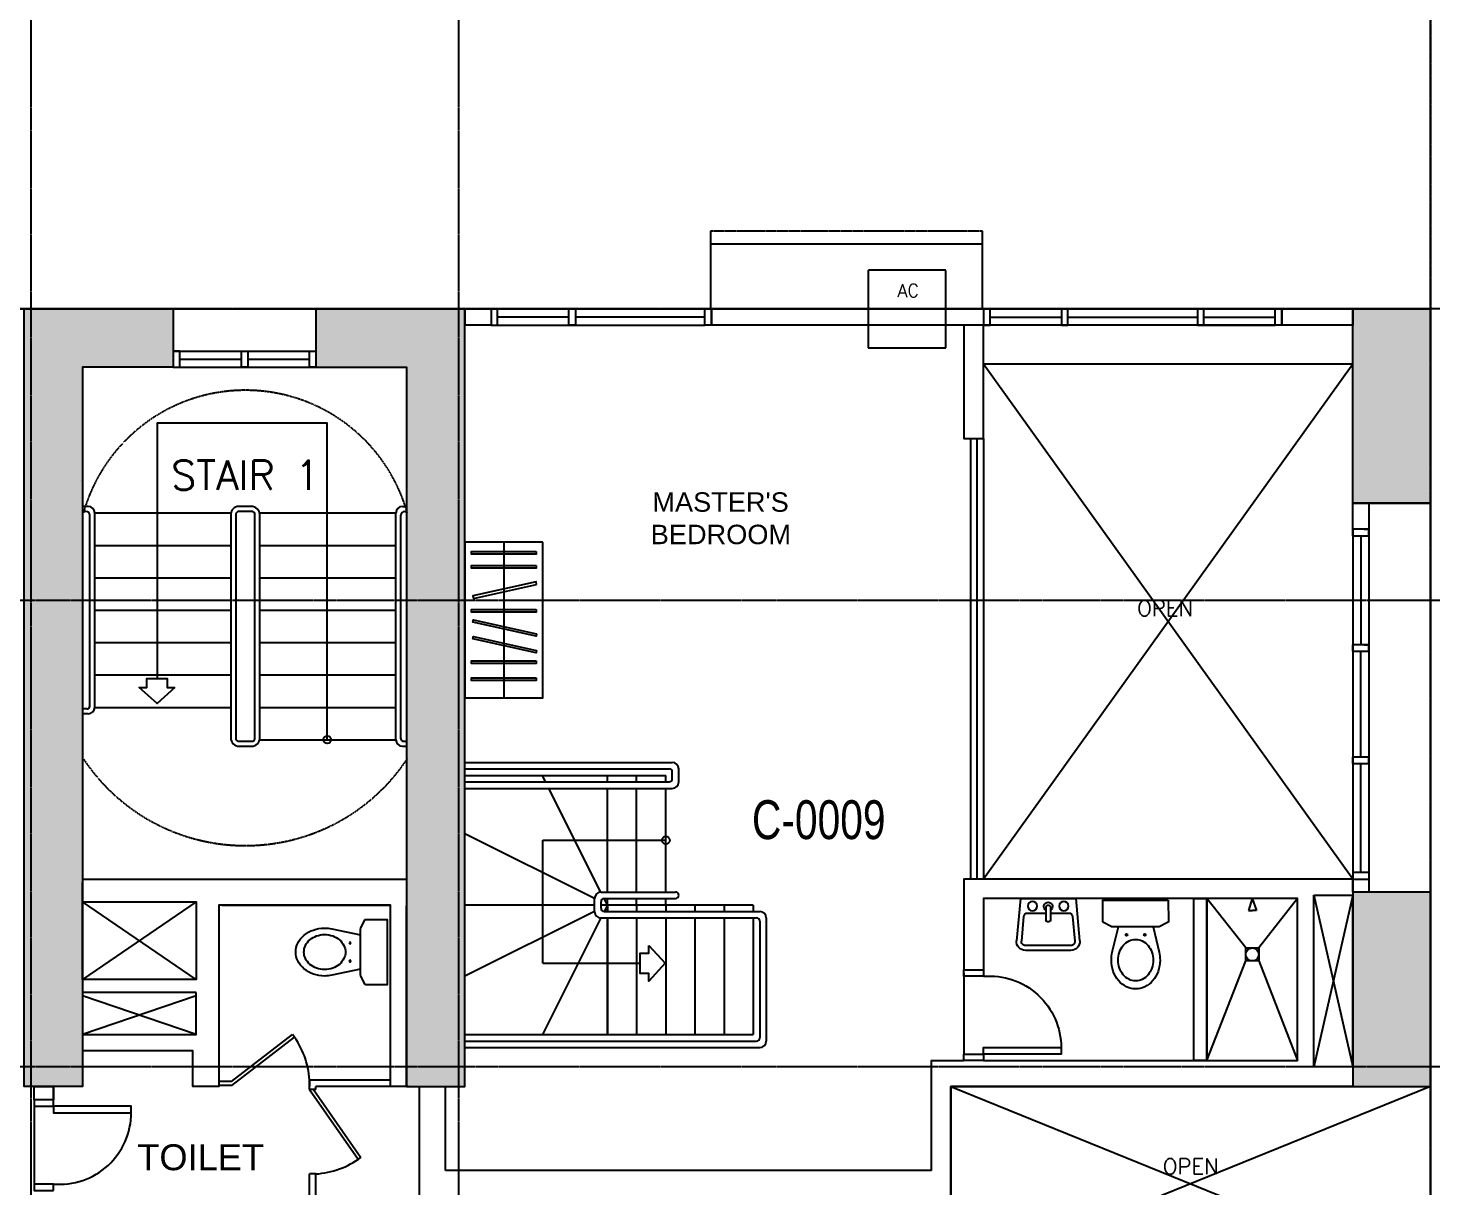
# Model space of a CAD drawing. Header units: inches. Extents: x -189245 to 740841, y -215444 to 469401.
# Drawn here: x -7063 to 3769, y -116006 to -107064 of the extents above; entities that cross this region are included whole.
import ezdxf
from ezdxf.enums import TextEntityAlignment as Align

# ---------------------------------------------------------------- set-up
doc = ezdxf.new("R2010")
doc.units = ezdxf.units.IN
doc.header["$LTSCALE"] = 10
doc.header["$MEASUREMENT"] = 0
for name, pattern in [('GRID NORMAL$0$GRID BASEMENT$0$GRID GROUND$0$GRID$0$$0$PHANTOM', [2.5, 1.25, -0.25, 0.25, -0.25, 0.25, -0.25]), ('HIDDEN', [0.375, 0.25, -0.125]), ('HIDDEN2', [0.1875, 0.125, -0.0625])]:
    doc.linetypes.add(name, pattern=pattern)
for name, color, linetype in [('1', 1, 'Continuous'), ('A - Wheel Stop', 2, 'Continuous'), ('A-CMU PLASTER', 8, 'Continuous'), ('A-CMU WALL', 4, 'Continuous'), ('A-DOOR', 1, 'Continuous'), ('A-EQUIPMENT', 2, 'Continuous'), ('A-EQUIPTMENT', 1, 'Continuous'), ('A-FIXTURES', 2, 'Continuous'), ('A-FIXTURES-RefEdit0', 2, 'Continuous'), ('A-GRID', 8, 'Continuous'), ('A-RAILING', 2, 'Continuous'), ('A-SHEARWALL', 6, 'Continuous'), ('A-STAIR', 1, 'Continuous'), ('A-TEXT', 3, 'Continuous'), ('A-UNIT NUMBER', 2, 'Continuous'), ('A-WINDOW', 2, 'Continuous'), ('CABINET', 1, 'Continuous'), ('crom-type F Wall', 7, 'Continuous'), ('GRID BASEMENT$0$A-PROPERTY LINE', 1, 'Continuous'), ('TEXT', 3, 'Continuous'), ('TSG- DIM1', 1, 'Continuous'), ('TSG- OPENNING', 1, 'Continuous'), ('TSG- plaster', 4, 'Continuous'), ('TSG- PRE CAST', 4, 'Continuous'), ('TSG- ZOCALLO', 86, 'HIDDEN2'), ('TSG-DIM_WINDWS', 1, 'Continuous'), ('TSG-DRYWALL', 2, 'Continuous')]:
    doc.layers.add(name, color=color, linetype=linetype)
doc.layers.add('DEFPOINT', color=7, linetype='Continuous', plot=False)
doc.styles.add('ARIAL', font='ARIAL.TTF', dxfattribs={"width": 0.75})
doc.styles.add('PRSP_Simplex', font='simplex.shx')

# ---------------------------------------------------------------- blocks, each defined once
blk = doc.blocks.new('door600')
at = {"color": 2}
for points in [[(50, 150), (100, 150), (100, 750), (50, 750)], [(50, 150), (0, 150), (0, 0), (50, 0)], [(700, 150), (650, 150), (650, 0), (700, 0)]]:
    blk.add_lwpolyline(points, close=True, dxfattribs=at)
at = {"color": 1}
blk.add_arc((100, 198), 552, 355.0209, 90, dxfattribs=at)
blk = doc.blocks.new('A$C0D0123DD')
at = {"layer": 'A - Wheel Stop', "linetype": 'Continuous'}
for points in [[(-125, 1100), (-125, 1050), (0, 1050), (0, 1100)], [(-125, 525), (-125, 575), (0, 575), (0, 525)], [(-125, 0), (-125, 50), (0, 50), (0, 0)]]:
    blk.add_lwpolyline(points, close=True, dxfattribs=at)
at = {"layer": 'A-WINDOW', "color": 1, "linetype": 'Continuous'}
for p, q in [((-125, 1100), (-125, 0)), ((0, 1100), (0, 0))]:
    blk.add_line(p, q, dxfattribs=at)
at = {"layer": 'A-WINDOW', "color": 2, "linetype": 'Continuous'}
for p, q in [((-62, 1050), (-62, 575)), ((-62, 525), (-62, 50))]:
    blk.add_line(p, q, dxfattribs=at)
blk = doc.blocks.new('WINDOW @ SHEARWALL')
at = {"layer": 'A - Wheel Stop', "linetype": 'Continuous'}
blk.add_blockref('A$C0D0123DD', (0, 0), dxfattribs=at)
blk = doc.blocks.new('A$C08CD07C5')
at = {"color": 2}
blk.add_point((0, 0, 0), dxfattribs=at)
at = {"layer": 'A-FIXTURES-RefEdit0', "color": 2, "elevation": 0}
for points in [[(212, -137), (131, -279, -0.280752), (121, -284), (55, -281, -0.142156), (49, -280), (-267, -98, -0.142156), (-271, -94), (-307, -37, -0.256929), (-307, -28), (-225, 115), (212, -137)], [(8, -256), (-50, -449, -0.058452), (-74, -506, -0.084144), (-130, -574, -0.091347), (-200, -615, -0.103801), (-279, -626, -0.114727), (-348, -605, -0.114727), (-400, -556, -0.103801), (-430, -483, -0.091347), (-430, -401, -0.084144), (-399, -319, -0.058452), (-363, -270), (-224, -123)]]:
    blk.add_lwpolyline(points, format="xyb", dxfattribs=at)
blk.add_lwpolyline([(-354, -345, -0.084254), (-314, -296, -0.091411), (-263, -266, -0.103766), (-207, -258, -0.114587), (-157, -273, -0.114587), (-119, -309, -0.103766), (-98, -362, -0.091411), (-98, -420, -0.084254), (-120, -479, -0.084254), (-160, -528, -0.091411), (-211, -558, -0.103766), (-267, -566, -0.114587), (-317, -551, -0.114587), (-355, -515, -0.103766), (-376, -463, -0.091411), (-376, -404, -0.084254)], format="xyb", close=True, dxfattribs=at)
at = {"layer": 'A-FIXTURES-RefEdit0', "color": 2}
for centre in [(-200, -208, 0), (-79, -278, 0)]:
    blk.add_circle(centre, 6.77, dxfattribs=at)
blk = doc.blocks.new('LAV')
for p, q in [((-214, 0), (-243, -326)), ((214, 0), (-214, 0)), ((214, 0), (243, -326)), ((-18, -63), (-18, -170)), ((18, -63), (18, -170)), ((-189, -139), (-206, -329)), ((-18, -112), (-159, -112)), ((159, -112), (18, -112)), ((189, -139), (206, -329)), ((-176, -362), (176, -362)), ((-176, -400), (176, -400))]:
    blk.add_line(p, q)
for centre in [(-121, -58), (121, -58)]:
    blk.add_circle(centre, 36)
for centre, radius, start, end in [((0, -63), 34.1, 301.2757, 238.7243), ((0, -71), 19.7, 25.7914, 154.2086), ((-159, -142), 30, 90, 174.9088), ((0, -161), 19.7, 205.7914, 334.2086), ((159, -142), 30, 5.0912, 90), ((-176, -332), 68, 174.9088, 270), ((-176, -332), 30, 174.9088, 270), ((176, -332), 68, 270, 5.0912), ((176, -332), 30, 270, 5.0912)]:
    blk.add_arc(centre, radius, start, end)
blk = doc.blocks.new('SHOWERHD')
at = {"layer": 'A-FIXTURES', "color": 2}
for p, q in [((-31, 93), (0, 93)), ((0, 0), (-31, 93)), ((0, 0), (31, 93)), ((31, 93), (0, 93))]:
    blk.add_line(p, q, dxfattribs=at)
blk = doc.blocks.new('EFLSHR-P')
at = {"layer": 'A-FIXTURES'}
for points in [[(186, -248), (216, -184, 0.142156), (218, -178), (218, 178, 0.142156), (216, 184), (186, 248, 0.256929), (177, 252), (13, 252), (13, -253), (177, -253)], [(218, -133), (441, -179, 0.05118), (495, -185, 0.083091), (582, -170, 0.090724), (653, -131, 0.104124), (702, -69, 0.11609), (718, 0, 0.11609), (702, 69, 0.104124), (653, 131, 0.090724), (582, 170, 0.083091), (495, 185, 0.05118), (441, 179), (218, 133)]]:
    blk.add_lwpolyline(points, format="xyb", dxfattribs=at)
blk.add_lwpolyline([(495, 135, 0.084254), (433, 124, 0.091411), (382, 95, 0.103766), (347, 50, 0.114587), (335, 0, 0.114587), (347, -50, 0.103766), (382, -95, 0.091411), (433, -124, 0.084254), (495, -135, 0.084254), (558, -124, 0.091411), (609, -95, 0.103766), (644, -50, 0.114587), (655, 0, 0.114587), (644, 50, 0.103766), (609, 95, 0.091411), (558, 124, 0.084254)], format="xyb", close=True, dxfattribs=at)
for centre in [(300, 70), (300, -70)]:
    blk.add_circle(centre, 6.77, dxfattribs=at)
blk.add_arc((177, -243), 10, 270, 327.6371, dxfattribs=at)
blk = doc.blocks.new('A$C57C30C90')
at = {"layer": 'A-CMU WALL'}
for p, q in [((32177, 0), (30077, 0)), ((34477, 0), (35027, 0))]:
    blk.add_line(p, q, dxfattribs=at)
at = {"layer": 'A-WINDOW', "color": 1}
for p, q in [((28377, 0), (30027, 0)), ((34477, 0), (32177, 0)), ((28377, -125), (30027, -125)), ((34477, -125), (32177, -125))]:
    blk.add_line(p, q, dxfattribs=at)
at = {"layer": 'A-WINDOW'}
for p, q in [((28427, 0), (28377, 0)), ((28377, 0), (28377, -125)), ((28427, -125), (28427, 0)), ((28977, -63), (28427, -63)), ((28977, -125), (28977, 0)), ((29027, 0), (29027, -125)), ((30027, -63), (29027, -63)), ((30027, 0), (30077, 0)), ((30027, -125), (30027, 0)), ((30027, 0), (30077, 0)), ((30027, -125), (30027, 0)), ((30077, 0), (30077, -125)), ((30077, 0), (30077, -125)), ((32227, 0), (32177, 0)), ((32177, 0), (32177, -125)), ((32227, -125), (32227, 0)), ((32227, -63), (32777, -63)), ((32827, 0), (32777, 0)), ((32777, 0), (32777, -125)), ((32827, -125), (32827, 0)), ((32827, -63), (33827, -63)), ((33877, 0), (33827, 0)), ((33827, 0), (33827, -125)), ((33877, -125), (33877, 0)), ((33877, -63), (34427, -63)), ((34427, 0), (34477, 0)), ((34427, -125), (34427, 0)), ((34477, 0), (34477, -125)), ((28377, -125), (28427, -125)), ((29027, -125), (28977, -125)), ((30077, -125), (30027, -125)), ((30077, -125), (30027, -125)), ((32177, -125), (32227, -125)), ((32777, -125), (32827, -125)), ((33827, -125), (33877, -125)), ((34477, -125), (34427, -125))]:
    blk.add_line(p, q, dxfattribs=at)
at = {"layer": 'TSG- PRE CAST', "linetype": 'Continuous'}
for points in [[(28177, 0), (28377, 0), (28377, -125), (28177, -125)], [(30077, 0), (32177, 0), (32177, -125), (30077, -125)], [(34477, 0), (35027, 0), (35027, -125), (34477, -125)]]:
    blk.add_lwpolyline(points, close=True, dxfattribs=at)

msp = doc.modelspace()

# ---------------------------------------------------------------- hatches: boundary and pattern name
at = {"layer": 'A-CMU WALL'}
h = msp.add_hatch(color=254, dxfattribs=at)
h.paths.add_polyline_path([(3157.9996, -109230.85693), (3757.9996, -109230.85693), (3757.9996, -110730.85693), (3157.9996, -110730.85693)])
h.paths.add_polyline_path([(3157.9996, -115230.85693), (3757.9996, -115230.85693), (3757.9996, -113730.85693), (3157.9996, -113730.85693)])
h.paths.add_polyline_path([(3157.9996, -116730.85693), (3757.9996, -116730.85693), (3757.9996, -118230.85693), (3157.9996, -118230.85693)])
at = {"layer": 'A-SHEARWALL'}
for points in [[(-6642.0004, -113655.85693), (-6642.0004, -115230.85693), (-7092.0004, -115230.85693), (-7092.0004, -109230.85693), (-5942.0004, -109230.85693), (-5942.0004, -109680.85693), (-6642.0004, -109680.85693)], [(-4142.0004, -113705.85693), (-4142.0004, -115230.85693), (-3692.0004, -115230.85693), (-3692.0004, -109230.85693), (-4842.0004, -109230.85693), (-4842.0004, -109680.85693), (-4142.0004, -109680.85693)]]:
    msp.add_hatch(color=254, dxfattribs=at).paths.add_polyline_path(points)
at = {"layer": 'TSG- DIM1', "linetype": 'Continuous'}
for color in [253, 254]:
    msp.add_hatch(color=color, dxfattribs=at).paths.add_polyline_path([(-4142.0004, -113705.85693), (-4142.0004, -115230.85693), (-3692.0004, -115230.85693), (-3692.0004, -109230.85693), (-4842.0004, -109230.85693), (-4842.0004, -109680.85693), (-4142.0004, -109680.85693)])

# ---------------------------------------------------------------- linework, layer by layer
at = {"color": 1}
msp.add_line((-4892.0004, -115180.85693), (-4892.0004, -115230.85693), dxfattribs=at)
at = {"layer": '1'}
for p, q in [((3157.9996, -113755.4714), (2857.85503, -115080.85693)), ((2857.85503, -113755.4714), (3157.85503, -115080.85693))]:
    msp.add_line(p, q, dxfattribs=at)
at = {"layer": 'A-CMU PLASTER'}
for p, q in [((-5567.0004, -113830.85693), (-4267.0004, -113830.85693)), ((57.9996, -115230.85693), (57.9996, -116621.06276)), ((3157.9996, -115230.85693), (57.9996, -115230.85693))]:
    msp.add_line(p, q, dxfattribs=at)
at = {"layer": 'A-CMU WALL'}
for p, q in [((-1792.0004, -109355.3954), (-1792.29099, -109355.3954)), ((-7017.0004, -115333.84181), (-7017.0004, -115230.85693)), ((-6867.0004, -115333.84181), (-6867.0004, -115230.85693)), ((-6867.0004, -115333.84181), (-7017.0004, -115333.84181))]:
    msp.add_line(p, q, dxfattribs=at)
at = {"layer": 'A-CMU WALL', "ltscale": 10}
for p, q in [((-5942.0004, -109430.85693), (-5942.0004, -109630.85693)), ((-4842.0004, -109430.85693), (-4842.0004, -109630.85693))]:
    msp.add_line(p, q, dxfattribs=at)
at = {"layer": 'A-CMU WALL', "color": 1}
for p, q in [((-5767.0004, -113805.85693), (-6642.0004, -114405.85693)), ((-5767.0004, -114405.85693), (-6642.0004, -113805.85693)), ((3157.85503, -113755.4714), (2857.85503, -115080.85693)), ((2857.85503, -113755.4714), (3157.85503, -115080.85693)), ((-5767.0004, -114530.85693), (-6642.0004, -114830.85693)), ((-5767.0004, -114830.85693), (-6642.0004, -114530.85693))]:
    msp.add_line(p, q, dxfattribs=at)
msp.add_lwpolyline([(-6642.0004, -113805.85693), (-5767.0004, -113805.85693), (-5767.0004, -114405.85693), (-6642.0004, -114405.85693)], close=True, dxfattribs=at)
at = {"layer": 'A-DOOR'}
for p, q in [((157.9996, -114355.85693), (157.9996, -114980.85693)), ((-5492.0004, -115193.28232), (-5022.6478, -114829.62772)), ((-5491.48491, -115223.44074), (-5007.99785, -114849.88908)), ((-4892.0004, -115255.77589), (-4515.71959, -115793.16058)), ((-4861.48103, -115255.77589), (-4495.45434, -115778.51619)), ((-7017.0004, -115383.84181), (-7017.0004, -115983.84181))]:
    msp.add_line(p, q, dxfattribs=at)
for centre, start, end in [((-5529.63419, -115218.49073), 3.377736701, 37.489304962), ((-4879.63419, -115268.22314), 273.377736701, 306.974672994)]:
    msp.add_arc(centre, 638.74342, start, end, dxfattribs=at)
at = {"layer": 'A-EQUIPMENT', "ltscale": 100}
msp.add_lwpolyline([(302.0862, -109230.85687), (302.0862, -108730.85687), (-1797.9138, -108730.85687), (-1797.9138, -109230.85687)], dxfattribs=at)
at = {"layer": 'A-EQUIPTMENT', "linetype": 'HIDDEN'}
msp.add_lwpolyline([(302.0862, -108730.85687), (302.0862, -108630.85687), (-1797.9138, -108630.85687), (-1797.9138, -108730.85687)], dxfattribs=at)
at = {"layer": 'A-EQUIPTMENT', "color": 1, "linetype": 'HIDDEN2'}
msp.add_lwpolyline([(18.43262, -108930.85687), (-581.56738, -108930.85687), (-581.56738, -109530.85687), (18.43262, -109530.85687)], close=True, dxfattribs=at)
at = {"layer": 'A-FIXTURES'}
for p, q in [((1932.99961, -115030.8569), (1932.99961, -113780.8569)), ((1932.99961, -115030.8569), (1932.99961, -113780.8569)), ((2032.99961, -115030.8569), (2032.99961, -113780.8569))]:
    msp.add_line(p, q, dxfattribs=at)
at = {"layer": 'A-FIXTURES', "color": 1, "linetype": 'Continuous'}
for p, q in [((2332.99961, -114162.41609), (2032.99961, -113780.8569)), ((2732.99961, -113780.8569), (2432.99961, -114162.41609)), ((2032.99961, -115030.8569), (2332.99961, -114262.41609)), ((2432.99961, -114262.41609), (2732.99961, -115030.8569))]:
    msp.add_line(p, q, dxfattribs=at)
at = {"layer": 'A-FIXTURES'}
msp.add_lwpolyline([(2432.99961, -114162.41609), (2432.99961, -114262.41609), (2332.99961, -114262.41609), (2332.99961, -114162.41609)], close=True, dxfattribs=at)
msp.add_circle((2382.99961, -114212.41609), 50, dxfattribs=at)
at = {"layer": 'A-GRID', "linetype": 'GRID NORMAL$0$GRID BASEMENT$0$GRID GROUND$0$GRID$0$$0$PHANTOM'}
for p, q in [((-7042.0004, -82882.74088), (-7042.0004, -143550.89361)), ((-3742.0004, -82882.74088), (-3742.0004, -143550.89361)), ((3757.9996, -143550.89361), (3757.9996, -82882.74088)), ((8258.22275, -109230.8569), (-53786.76847, -109230.8569)), ((8258.22275, -111480.8569), (-53786.76847, -111480.8569)), ((8258.22275, -115080.8569), (-53786.76847, -115080.8569))]:
    msp.add_line(p, q, dxfattribs=at)
at = {"layer": 'A-RAILING', "color": 2, "linetype": 'Continuous'}
for p, q in [((207.9996, -110230.85693), (207.9996, -113630.85693)), ((257.9996, -110230.85693), (257.9996, -113630.85693))]:
    msp.add_line(p, q, dxfattribs=at)
at = {"layer": 'A-RAILING', "color": 2}
for p, q in [((-3692.0004, -112730.85693), (-2092.0004, -112730.85693)), ((-3692.0004, -112780.85693), (-2117.0004, -112780.85693)), ((-2092.0004, -112855.85693), (-2092.0004, -112805.85693)), ((-2042.0004, -112880.85693), (-2042.0004, -112780.85693)), ((-3692.0004, -112880.85693), (-2117.00049, -112880.85693)), ((-3692.0004, -112930.85693), (-2092.00052, -112930.85693)), ((-2642.0004, -113730.85693), (-2067.0004, -113730.85693)), ((-2692.0004, -113880.85693), (-2692.0004, -113780.85693)), ((-2642.0004, -113855.85693), (-2642.0004, -113805.85693)), ((-2617.0004, -113780.85693), (-2067.0004, -113780.85693)), ((-2642.0004, -113930.85693), (-1442.0004, -113930.85693)), ((-2617.0004, -113880.85693), (-1417.0004, -113880.85693)), ((-1367.0004, -113930.85693), (-1367.0004, -114880.85693)), ((-1417.0004, -113955.85693), (-1417.0004, -114855.85693)), ((-3692.0004, -114880.85693), (-1442.0004, -114880.85693)), ((-3692.0004, -114930.85693), (-1417.0004, -114930.85693))]:
    msp.add_line(p, q, dxfattribs=at)
at = {"layer": 'A-RAILING', "color": 4, "ltscale": 500}
msp.add_line((-4017.0004, -115230.85693), (-3867.0004, -115230.85693), dxfattribs=at)
at = {"layer": 'A-RAILING', "color": 2}
for centre, radius, start, end in [((-2092.0004, -112780.85693), 50, 0, 90), ((-2117.0004, -112805.85693), 25, 0, 90), ((-2117.0004, -112855.85693), 25, 270, 0), ((-2092.0004, -112880.85693), 50, 270, 0), ((-2642.0004, -113780.85693), 50, 90, 180), ((-2067.0004, -113755.85693), 25, 0, 90), ((-2617.0004, -113805.85693), 25, 90, 180), ((-2067.0004, -113755.85693), 25, 270, 0), ((-2642.0004, -113880.85693), 50, 180, 270), ((-2617.0004, -113855.85693), 25, 180, 270), ((-1442.0004, -113955.85693), 25, 0, 90), ((-1417.0004, -113930.85693), 50, 0, 90), ((-1442.0004, -114855.85693), 25, 270, 0), ((-1417.0004, -114880.85693), 50, 270, 0)]:
    msp.add_arc(centre, radius, start, end, dxfattribs=at)
at = {"layer": 'A-SHEARWALL'}
for p, q in [((-5942.0004, -109230.85693), (-7042.0004, -109230.85693)), ((-3742.0004, -109230.85693), (-4842.0004, -109230.85693)), ((-4042.0004, -109230.85693), (-3742.0004, -109230.85693)), ((-4042.0004, -109230.85693), (-3742.0004, -109230.85693)), ((3757.9996, -109230.85693), (3157.9996, -109230.85693)), ((3157.9996, -113630.85693), (3157.9996, -115230.85693)), ((3757.9996, -113730.85693), (3157.9996, -113730.85693)), ((3757.9996, -115230.85693), (3757.9996, -113730.85693)), ((3157.9996, -115230.85693), (3757.9996, -115230.85693))]:
    msp.add_line(p, q, dxfattribs=at)
at = {"layer": 'A-SHEARWALL', "ltscale": 500}
msp.add_line((3157.9996, -110730.85693), (3757.9996, -110730.85693), dxfattribs=at)
at = {"layer": 'A-SHEARWALL', "color": 4}
for p, q in [((-6642.0004, -113830.85693), (-6642.0004, -113655.85693)), ((-5592.0004, -115230.85693), (-5792.0004, -115230.85693))]:
    msp.add_line(p, q, dxfattribs=at)
at = {"layer": 'A-SHEARWALL', "color": 6}
for points in [[(-6642.0004, -113655.85693), (-6642.0004, -115230.85693), (-7092.0004, -115230.85693), (-7092.0004, -109230.85693), (-7092.0004, -109230.85693), (-7092.0004, -109230.85693), (-5942.0004, -109230.85693), (-5942.0004, -109680.85693), (-6642.0004, -109680.85693), (-6642.0004, -113655.85693)], [(-4142.0004, -113705.85693), (-4142.0004, -115230.85693), (-3692.0004, -115230.85693), (-3692.0004, -109230.85693), (-3692.0004, -109230.85693), (-3692.0004, -109230.85693), (-4842.0004, -109230.85693), (-4842.0004, -109680.85693), (-4142.0004, -109680.85693), (-4142.0004, -113705.85693)]]:
    msp.add_lwpolyline(points, dxfattribs=at)
at = {"layer": 'A-SHEARWALL'}
msp.add_lwpolyline([(3157.9996, -115230.85693), (3757.9996, -115230.85693), (3757.9996, -113730.85693), (3157.9996, -113730.85693)], close=True, dxfattribs=at)
at = {"layer": 'A-STAIR', "linetype": 'Continuous'}
for p, q in [((307.9996, -110230.85693), (307.9996, -113630.85693)), ((-6659.8291, -110557.15613), (-6659.8291, -110557.15613)), ((-6636.1776, -110696.78322), (-6636.1776, -110696.78322))]:
    msp.add_line(p, q, dxfattribs=at)
at = {"layer": 'A-STAIR', "color": 2, "linetype": 'Continuous'}
for p, q in [((-6598.34036, -110755.47666), (-6636.34036, -110755.47666)), ((-6616.34036, -110793.47666), (-6636.34036, -110793.47666)), ((-6548.34036, -112305.47666), (-6548.34036, -110805.47666)), ((-4224.34036, -112555.47666), (-4224.34036, -110805.47666)), ((-4174.34036, -110755.23747), (-4136.34036, -110755.23747)), ((-4156.34036, -110793.23747), (-4136.34036, -110793.23747)), ((-6586.34036, -112297.47666), (-6586.34036, -110823.47666)), ((-4186.34036, -112547.47869), (-4186.34036, -110823.23747)), ((-6606.34036, -112317.47666), (-6636.34036, -112317.47666)), ((-6598.34036, -112355.47666), (-6636.34036, -112355.47666)), ((-4174.34036, -112605.47666), (-4136.34036, -112605.47666)), ((-4166.34036, -112567.47666), (-4136.34036, -112567.47666))]:
    msp.add_line(p, q, dxfattribs=at)
at = {"layer": 'A-STAIR'}
for p, q in [((-3692.0004, -112830.85693), (-2142.0004, -112830.85693)), ((-3069.68756, -112880.85693), (-3092.0004, -112836.48228)), ((-2592.0004, -112880.85693), (-2592.0004, -112830.85693)), ((-2367.0004, -112880.85693), (-2367.0004, -112830.85693)), ((-2142.0004, -112880.85693), (-2142.0004, -112830.85693)), ((-2642.28326, -113730.85693), (-3044.54613, -112930.85693)), ((-2592.0004, -113730.85693), (-2592.0004, -112930.85693)), ((-2367.0004, -113730.85693), (-2367.0004, -112930.85693)), ((-2142.0004, -113730.85693), (-2142.0004, -112930.85693)), ((-2692.0004, -113780.85693), (-3692.0004, -113280.85693)), ((-3092.0004, -113330.85693), (-2142.0004, -113330.85693)), ((-3092.0004, -114280.85693), (-3092.0004, -113330.85693)), ((-2692.0004, -113830.85693), (-3692.0004, -113830.85693)), ((-2592.0004, -113830.85693), (-2642.0004, -113830.85693)), ((-2592.0004, -113830.85693), (-2617.14183, -113780.85693)), ((-2592.0004, -113830.85693), (-2617.14183, -113880.85693)), ((-2592.0004, -113880.85693), (-2592.0004, -113780.85693)), ((-2592.0004, -113830.85693), (-2592.0004, -113880.85693)), ((-1467.0004, -113830.85693), (-2592.0004, -113830.85693)), ((-2367.0004, -113830.85693), (-2367.0004, -113780.85693)), ((-2367.0004, -113830.85693), (-2367.0004, -113880.85693)), ((-2142.0004, -113830.85693), (-2142.0004, -113780.85693)), ((-2142.0004, -113830.85693), (-2142.0004, -113880.85693)), ((-1917.0004, -113830.85693), (-1917.0004, -113880.85693)), ((3157.9996, -115030.85693), (3157.9996, -113805.85693)), ((-2692.0004, -113880.85693), (-3692.0004, -114380.85693)), ((-2642.28326, -113930.85693), (-3092.0004, -114825.23159)), ((-2592.0004, -113930.85693), (-2592.0004, -114830.85693)), ((-2592.0004, -114830.85693), (-2592.0004, -113930.85693)), ((-2367.0004, -113930.85693), (-2367.0004, -114830.85693)), ((-2142.0004, -113930.85693), (-2142.0004, -114830.85693)), ((-1917.0004, -113930.85693), (-1917.0004, -114830.85693)), ((-3092.0004, -114280.85693), (-2340.72137, -114280.85693)), ((-3692.0004, -114830.85693), (-1467.0004, -114830.85693)), ((57.9996, -115230.85693), (3757.9996, -116730.85693)), ((3757.9996, -115230.85693), (57.9996, -116730.85693))]:
    msp.add_line(p, q, dxfattribs=at)
at = {"layer": 'A-STAIR', "ltscale": 1000}
for p, q in [((-1692.0004, -113830.85693), (-1692.0004, -113880.85693)), ((-1467.0004, -113830.85693), (-1467.0004, -113880.85693)), ((-1692.0004, -113930.85693), (-1692.0004, -114830.85693)), ((-1467.0004, -113930.85693), (-1467.0004, -114830.85693))]:
    msp.add_line(p, q, dxfattribs=at)
at = {"layer": 'A-STAIR'}
msp.add_lwpolyline([(-4754.84036, -112555.47666), (-4754.84036, -110112.3569), (-6067.84036, -110112.3569), (-6067.84036, -112082.24973)], dxfattribs=at)
at = {"layer": 'A-STAIR', "linetype": 'Continuous'}
for points in [[(-6548.34036, -110805.47666), (-5497.68432, -110805.47666)], [(-5274.16036, -110805.47666), (-4224.34036, -110805.47666)], [(-6548.34036, -111055.47666), (-5498.52036, -111055.47666)], [(-5274.16036, -111055.47666), (-4224.34036, -111055.47666)], [(-6548.34036, -111305.47666), (-5498.52036, -111305.47666)], [(-5274.16036, -111305.47666), (-4224.34036, -111305.47666)], [(-6548.34036, -111555.47666), (-5498.52036, -111555.47666)], [(-5274.16036, -111555.47666), (-4224.34036, -111555.47666)], [(-6548.34036, -111805.47666), (-5498.52036, -111805.47666)], [(-5274.16036, -111805.47666), (-4224.34036, -111805.47666)], [(-6548.34036, -112055.47666), (-5498.52036, -112055.47666)], [(-5274.16036, -112055.47666), (-4224.34036, -112055.47666)], [(-6548.34036, -112305.47666), (-5498.52036, -112305.47666)], [(-5274.16036, -112305.47666), (-4224.34036, -112305.47666)], [(-5274.16036, -112555.47666), (-4224.34036, -112555.47666)]]:
    msp.add_lwpolyline(points, dxfattribs=at)
at = {"layer": 'A-STAIR', "color": 2, "linetype": 'Continuous'}
for points in [[(-5274.16036, -110850.09642), (-5274.16036, -110818.47666, 0.4038880313), (-5340.3424, -110755.47666), (-5438.7024, -110755.47666, 0.3991201495), (-5498.52036, -110813.17799), (-5498.52036, -112525.94009)], [(-5435.52036, -110793.47666, 0.4142135624), (-5460.52036, -110818.47666), (-5460.52036, -112542.47673)], [(-5312.16036, -110850.09642), (-5312.16036, -110818.47666, 0.4142135624), (-5337.16036, -110793.47666), (-5435.52036, -110793.47666)], [(-5498.52036, -112525.94009), (-5498.52036, -112542.47666, 0.4142135624), (-5435.52036, -112605.47666), (-5337.16036, -112605.47666, 0.4142135624), (-5274.16036, -112542.47666), (-5274.16036, -112525.94009)], [(-5460.52036, -112525.94009), (-5460.52036, -112542.47666, 0.4142135624), (-5435.52036, -112567.47666), (-5337.16036, -112567.47666, 0.4142135624), (-5312.16036, -112542.47666), (-5312.16036, -112525.94009)]]:
    msp.add_lwpolyline(points, format="xyb", dxfattribs=at)
for points in [[(-5312.16036, -112542.47666), (-5312.16036, -110818.47666)], [(-5274.16036, -111617.49362), (-5274.16036, -110818.47666)], [(-5274.16036, -112542.47666), (-5274.16036, -111617.49362)]]:
    msp.add_lwpolyline(points, dxfattribs=at)
at = {"layer": 'A-STAIR', "color": 2}
for points in [[(-5931.34036, -112151.06986), (-6067.84036, -112275.37459), (-6204.34036, -112151.06986), (-6145.84036, -112151.06986), (-6145.84036, -112082.24973), (-5989.84036, -112082.24973), (-5989.84036, -112151.06986)], [(-2271.90124, -114144.35693), (-2147.59651, -114280.85693), (-2271.90124, -114417.35693), (-2271.90124, -114358.85693), (-2340.72137, -114358.85693), (-2340.72137, -114202.85693), (-2271.90124, -114202.85693)]]:
    msp.add_lwpolyline(points, close=True, dxfattribs=at)
for centre in [(-4754.84036, -112555.47666), (-2142.0004, -113330.85693)]:
    msp.add_circle(centre, 30, dxfattribs=at)
at = {"layer": 'A-STAIR', "linetype": 'HIDDEN'}
for centre, radius, start, end in [((-5386.34036, -111157.28913), 1298.56537, 15.719255315, 164.280744685), ((-5386.34036, -111871.55051), 1500.70298, 213.597750094, 326.402249906)]:
    msp.add_arc(centre, radius, start, end, dxfattribs=at)
at = {"layer": 'A-STAIR', "color": 2, "linetype": 'Continuous'}
for centre, radius, start, end in [((-6616.34036, -110823.47666), 30, 0, 90), ((-6598.34036, -110805.47666), 50, 0, 90), ((-4174.34036, -110805.23747), 50, 90, 180), ((-4156.34036, -110823.23747), 30, 90, 180), ((-6606.34036, -112297.47666), 20, 270, 0), ((-6598.34036, -112305.47666), 50, 270, 0), ((-4174.34036, -112555.47666), 50, 180, 270), ((-4166.34036, -112547.47666), 20, 180, 270)]:
    msp.add_arc(centre, radius, start, end, dxfattribs=at)
at = {"layer": 'A-WINDOW'}
for p, q in [((3282.9996, -110930.85677), (3157.96344, -110930.85677)), ((3157.96344, -110980.85677), (3282.9996, -110980.85677)), ((3157.9996, -110980.85677), (3157.9996, -110930.85677)), ((3220.48152, -110980.85677), (3220.48152, -111822.52343)), ((3245.46344, -110930.85677), (3270.46344, -110930.85677)), ((3245.46344, -110980.85677), (3270.46344, -110980.85677)), ((3282.9996, -110980.85677), (3282.9996, -110930.85677)), ((3282.9996, -111822.52343), (3157.96344, -111822.52343)), ((3157.96344, -111872.52343), (3157.96344, -111822.52343)), ((3157.96344, -111872.52343), (3282.9996, -111872.52343)), ((3220.48152, -112689.1901), (3220.48152, -111872.52343)), ((3245.46344, -111822.52343), (3270.46344, -111822.52343)), ((3245.46344, -111872.52343), (3270.46344, -111872.52343)), ((3282.9996, -111872.52343), (3282.9996, -111822.52343)), ((3282.9996, -112689.1901), (3157.96344, -112689.1901)), ((3157.96344, -112739.1901), (3157.96344, -112689.1901)), ((3157.96344, -112739.1901), (3282.9996, -112739.1901)), ((3220.48152, -113580.85677), (3220.48152, -112739.1901)), ((3270.46344, -112689.1901), (3245.46344, -112689.1901)), ((3245.46344, -112739.1901), (3270.46344, -112739.1901)), ((3282.9996, -112739.1901), (3282.9996, -112689.1901)), ((3282.9996, -113580.85677), (3157.96344, -113580.85677)), ((3157.96344, -113580.85677), (3157.9996, -113630.85677)), ((3282.9996, -113580.85677), (3282.9996, -113630.85677))]:
    msp.add_line(p, q, dxfattribs=at)
at = {"layer": 'A-WINDOW', "color": 1}
for p, q in [((3157.9996, -110930.85677), (3157.9996, -113580.85677)), ((3282.9996, -110930.85677), (3282.9996, -113630.85677))]:
    msp.add_line(p, q, dxfattribs=at)
at = {"layer": 'CABINET', "color": 2, "linetype": 'HIDDEN', "ltscale": 500}
msp.add_line((-3392.0004, -111030.85693), (-3392.0004, -112230.85693), dxfattribs=at)
at = {"layer": 'CABINET', "color": 1, "linetype": 'Continuous'}
msp.add_lwpolyline([(-3092.0004, -111030.85693), (-3692.0004, -111030.85693), (-3692.0004, -112230.85693), (-3092.0004, -112230.85693)], close=True, dxfattribs=at)
at = {"layer": 'CABINET', "color": 2}
for points in [[(-3142.0004, -111102.61771), (-3142.0004, -111122.61771), (-3642.0004, -111122.61771), (-3642.0004, -111102.61771)], [(-3142.0004, -111211.94605), (-3142.0004, -111231.94605), (-3642.0004, -111231.94605), (-3642.0004, -111211.94605)], [(-3138.93567, -111356.71922), (-3143.24868, -111337.18981), (-3631.48399, -111445.01508), (-3627.17098, -111464.54449)], [(-3142.0004, -111549.873), (-3142.0004, -111569.873), (-3642.0004, -111569.873), (-3642.0004, -111549.873)], [(-3138.93567, -111737.73303), (-3143.24868, -111757.26244), (-3631.48399, -111649.43717), (-3627.17098, -111629.90776)], [(-3138.93567, -111865.69519), (-3143.24868, -111885.2246), (-3631.48399, -111777.39933), (-3627.17098, -111757.86992)], [(-3142.0004, -111947.72811), (-3142.0004, -111967.72811), (-3642.0004, -111967.72811), (-3642.0004, -111947.72811)], [(-3142.0004, -112077.373), (-3142.0004, -112097.373), (-3642.0004, -112097.373), (-3642.0004, -112077.373)]]:
    msp.add_lwpolyline(points, close=True, dxfattribs=at)
at = {"layer": 'crom-type F Wall', "linetype": 'Continuous'}
msp.add_line((-4129.67267, -115230.85693), (-4267.0004, -115230.85693), dxfattribs=at)
at = {"layer": 'DEFPOINT'}
msp.add_lwpolyline([(3757.9996, -109230.8569), (3757.9996, -122730.85693), (-31872.9138, -122730.85687), (-31867.00037, -140130.8569), (-38342.0004, -140131.32457), (-38341.9926, -142444.32359), (-43717.0004, -142443.39024), (-43717.0004, -89518.32359), (-38342.0004, -89518.32359), (-38342.0004, -91830.8569), (-31867.0004, -91831.32457), (-31864.74059, -109230.85699)], close=True, dxfattribs=at)
at = {"layer": 'GRID BASEMENT$0$A-PROPERTY LINE', "color": 1, "linetype": 'HIDDEN'}
msp.add_lwpolyline([(-43717.0004, -89518.79126), (-38342.0004, -89518.79126), (-38342.0004, -91831.32457), (-31867.0004, -91831.32457), (-31867.0004, -97076.80066), (-11264.3244, -97080.90288), (3757.99972, -101368.31882), (3757.36711, -128186.90482), (-6553.54801, -130613.12376), (-6553.54801, -134881.32457), (-31866.69897, -134876.80066), (-31867.0004, -140131.32457), (-38342.0004, -140131.32457), (-38342.0004, -142444.32359), (-43717.0004, -142444.34172), (-43717.0004, -136831.32457), (-44908.21835, -136831.32457, -0.0757802204), (-44713.78319, -95131.32457), (-43717.0004, -95131.32457), (-43717.0004, -89518.79126)], format="xyb", dxfattribs=at)
at = {"layer": 'TSG- DIM1', "color": 1, "linetype": 'Continuous'}
msp.add_line((-4142.0004, -115230.85693), (-4142.0004, -113838.06525), dxfattribs=at)
at = {"layer": 'TSG- OPENNING'}
for p, q in [((3157.89234, -109656.35321), (307.95697, -109656.35321)), ((3157.9996, -113630.85582), (307.9996, -109656.35321)), ((3157.89234, -109656.35321), (307.9996, -113630.85693))]:
    msp.add_line(p, q, dxfattribs=at)
at = {"layer": 'TSG- plaster', "color": 4, "linetype": 'Continuous'}
msp.add_line((-6642.0004, -113630.85693), (-4142.0004, -113630.85693), dxfattribs=at)
at = {"layer": 'TSG- plaster', "color": 4}
for p, q in [((-3842.0004, -115880.85693), (-3842.0004, -115230.85693)), ((-92.0004, -115880.85693), (-3842.0004, -115880.85693))]:
    msp.add_line(p, q, dxfattribs=at)
for points in [[(157.9996, -109355.85693), (157.9996, -110230.85693), (307.9996, -110230.85693), (307.9996, -109355.85693)], [(3157.94513, -113630.85693), (157.9996, -113630.85693), (157.9996, -114330.85693)], [(-4142.0004, -115230.85693), (-4267.0004, -115230.85693), (-4267.0004, -113830.85693), (-5592.0004, -113830.85693), (-5592.0004, -115230.85693), (-5792.0004, -115230.85693), (-5792.0004, -114955.85693), (-6642.0004, -114955.85693)], [(307.9996, -115005.85693), (307.9996, -115030.85693), (2732.9996, -115030.85693), (2732.9996, -113780.85693), (307.9996, -113780.85693), (307.9996, -114330.85693)], [(-92.0004, -115880.85693), (-92.0004, -115030.85693), (157.9996, -115030.85693), (157.9996, -115005.85693)], [(-4042.0004, -116730.85693), (-4042.0004, -115230.85693)], [(57.9996, -116621.06276), (57.9996, -115230.85693), (3157.9996, -115230.85693)]]:
    msp.add_lwpolyline(points, dxfattribs=at)
for points in [[(-5767.0004, -114405.85693), (-6642.0004, -114405.85693), (-6642.0004, -113805.85693), (-5767.0004, -113805.85693)], [(2857.9996, -113755.85693), (3157.9996, -113755.85693), (3157.9996, -115080.85693), (2857.9996, -115080.85693)], [(2857.9996, -113755.85693), (3157.85503, -113755.85693), (3157.85503, -115080.85693), (2857.9996, -115080.85693)], [(-5767.0004, -114505.85693), (-6642.0004, -114505.85693), (-6642.0004, -114830.85693), (-5767.0004, -114830.85693)], [(-6867.0004, -115333.84181), (-7017.0004, -115333.84181), (-7017.0004, -115230.85693), (-6867.0004, -115230.85693)]]:
    msp.add_lwpolyline(points, close=True, dxfattribs=at)
at = {"layer": 'TSG- PRE CAST', "ltscale": 100}
for points in [[(3157.9996, -110730.85677), (3282.9996, -110730.85677), (3282.9996, -110930.85677), (3157.9996, -110930.85677)], [(3157.9996, -113630.85677), (3282.9996, -113630.85677), (3282.9996, -113730.85677), (3157.9996, -113730.85677)]]:
    msp.add_lwpolyline(points, close=True, dxfattribs=at)
at = {"layer": 'TSG- ZOCALLO', "color": 2, "linetype": 'ByBlock'}
for p, q in [((1932.9996, -115030.85693), (1932.9996, -113780.85693)), ((1932.9996, -115030.85693), (1932.9996, -113780.85693)), ((2032.9996, -115030.85693), (2032.9996, -113780.85693))]:
    msp.add_line(p, q, dxfattribs=at)
msp.add_lwpolyline([(1932.9996, -113780.85693), (2032.9996, -113780.85693), (2032.9996, -115030.85693), (1932.9996, -115030.85693)], close=True, dxfattribs=at)
at = {"layer": 'TSG-DIM_WINDWS', "color": 1, "linetype": 'Continuous'}
msp.add_line((2008.47093, -109355.85693), (2558.47093, -109355.85693), dxfattribs=at)
at = {"layer": 'TSG-DIM_WINDWS', "color": 6, "linetype": 'Continuous'}
msp.add_lwpolyline([(3157.9996, -109230.85693), (3757.9996, -109230.85693), (3757.9996, -110730.85693), (3157.9996, -110730.85693)], close=True, dxfattribs=at)
at = {"layer": 'TSG-DRYWALL', "color": 1}
for p, q in [((-5492.0004, -115193.28232), (-5592.0004, -115193.28232)), ((-5491.48491, -115223.44074), (-5592.0004, -115223.44074)), ((-4842.0004, -115255.77589), (-4892.0004, -115255.77589)), ((-4842.0004, -115905.85693), (-4892.0004, -115905.85693))]:
    msp.add_line(p, q, dxfattribs=at)
for points in [[(-4892.0004, -115255.77589), (-4892.0004, -115180.85693)], [(-4892.0004, -115180.85693), (-4267.0004, -115180.85693)], [(-4842.0004, -115255.77589), (-4842.0004, -115230.85693)], [(-4267.0004, -115230.85693), (-4842.0004, -115230.85693)], [(-4892.0004, -116733.84181), (-4892.0004, -115905.85693)], [(-4842.0004, -116733.84181), (-4842.0004, -115905.85693)]]:
    msp.add_lwpolyline(points, dxfattribs=at)

# ---------------------------------------------------------------- block references
at = {"layer": 'A-DOOR', "xscale": -1, "rotation": 270}
msp.add_blockref('door600', (157.9996, -115030.85693), dxfattribs=at)
at = {"layer": 'A-DOOR', "rotation": 270}
msp.add_blockref('door600', (-7017.0004, -115333.84181), dxfattribs=at)
at = {"layer": 'A-FIXTURES', "extrusion": (2.55863e-13, 6.83723e-14, -1), "xscale": -1, "zscale": -1, "rotation": 330.0777588788928}
msp.add_blockref('A$C08CD07C5', (-1482.99961, -113780.8569, 0), dxfattribs=at)
at = {"layer": 'A-FIXTURES', "xscale": -1}
msp.add_blockref('LAV', (807.99961, -113780.8569), dxfattribs=at)
at = {"layer": 'A-FIXTURES', "rotation": 180.6938826889192}
msp.add_blockref('SHOWERHD', (2382.99961, -113780.8569), dxfattribs=at)
at = {"layer": 'A-FIXTURES', "extrusion": (0, 0, -1), "zscale": -1}
msp.add_blockref('EFLSHR-P', (4279.00039, -114193.68598), dxfattribs=at)
at = {"layer": 'A-STAIR', "rotation": 90}
msp.add_blockref('WINDOW @ SHEARWALL', (-4842.0004, -109555.85693), dxfattribs=at)
at = {"layer": 'A-WINDOW', "color": 2, "linetype": 'Continuous'}
msp.add_blockref('A$C57C30C90', (-31867.04303, -109230.85699), dxfattribs=at)

# ---------------------------------------------------------------- texts
at = {"layer": 'A-TEXT', "linetype": 'Continuous', "style": 'PRSP_Simplex'}
msp.add_text('STAIR 1', height=225, dxfattribs=at).set_placement((-5385.18426, -110513.81213), align=Align.MIDDLE)
at = {"layer": 'A-TEXT', "insert": (-187.83308, -109038.92472), "char_height": 100, "width": 5794.7602848, "attachment_point": 3}
msp.add_mtext('{\\Fromans|c0;AC}', dxfattribs=at)
at = {"layer": 'A-UNIT NUMBER', "style": 'ARIAL', "width": 0.75}
msp.add_text('C-0009', height=300, dxfattribs=at).set_placement((-1477.3933, -113322.37453))
at = {"layer": 'TEXT', "attachment_point": 7}
for s, insert, char_height, width in [("\\pi675.74;{\\fArial|b0|i0|c0|p34;MASTER'S\\P\\pi663.21;BEDROOM}", (-2921.56292, -111048.39151), 150, 2377.9486469), ('{\\Fromans|c0;OPEN}', (1495.4994, -111600.8569), 120, 1290), ('{\\fArial|b0|i0|c0|p34;TOILET}', (-6220.18871, -115880.11761), 200, 2395.9528394), ('{\\Fromans|c0;OPEN}', (1691.99089, -115908.08159), 120, 1290)]:
    msp.add_mtext(s, dxfattribs=dict(at, insert=insert, char_height=char_height, width=width))

doc.saveas('drawing.dxf')
